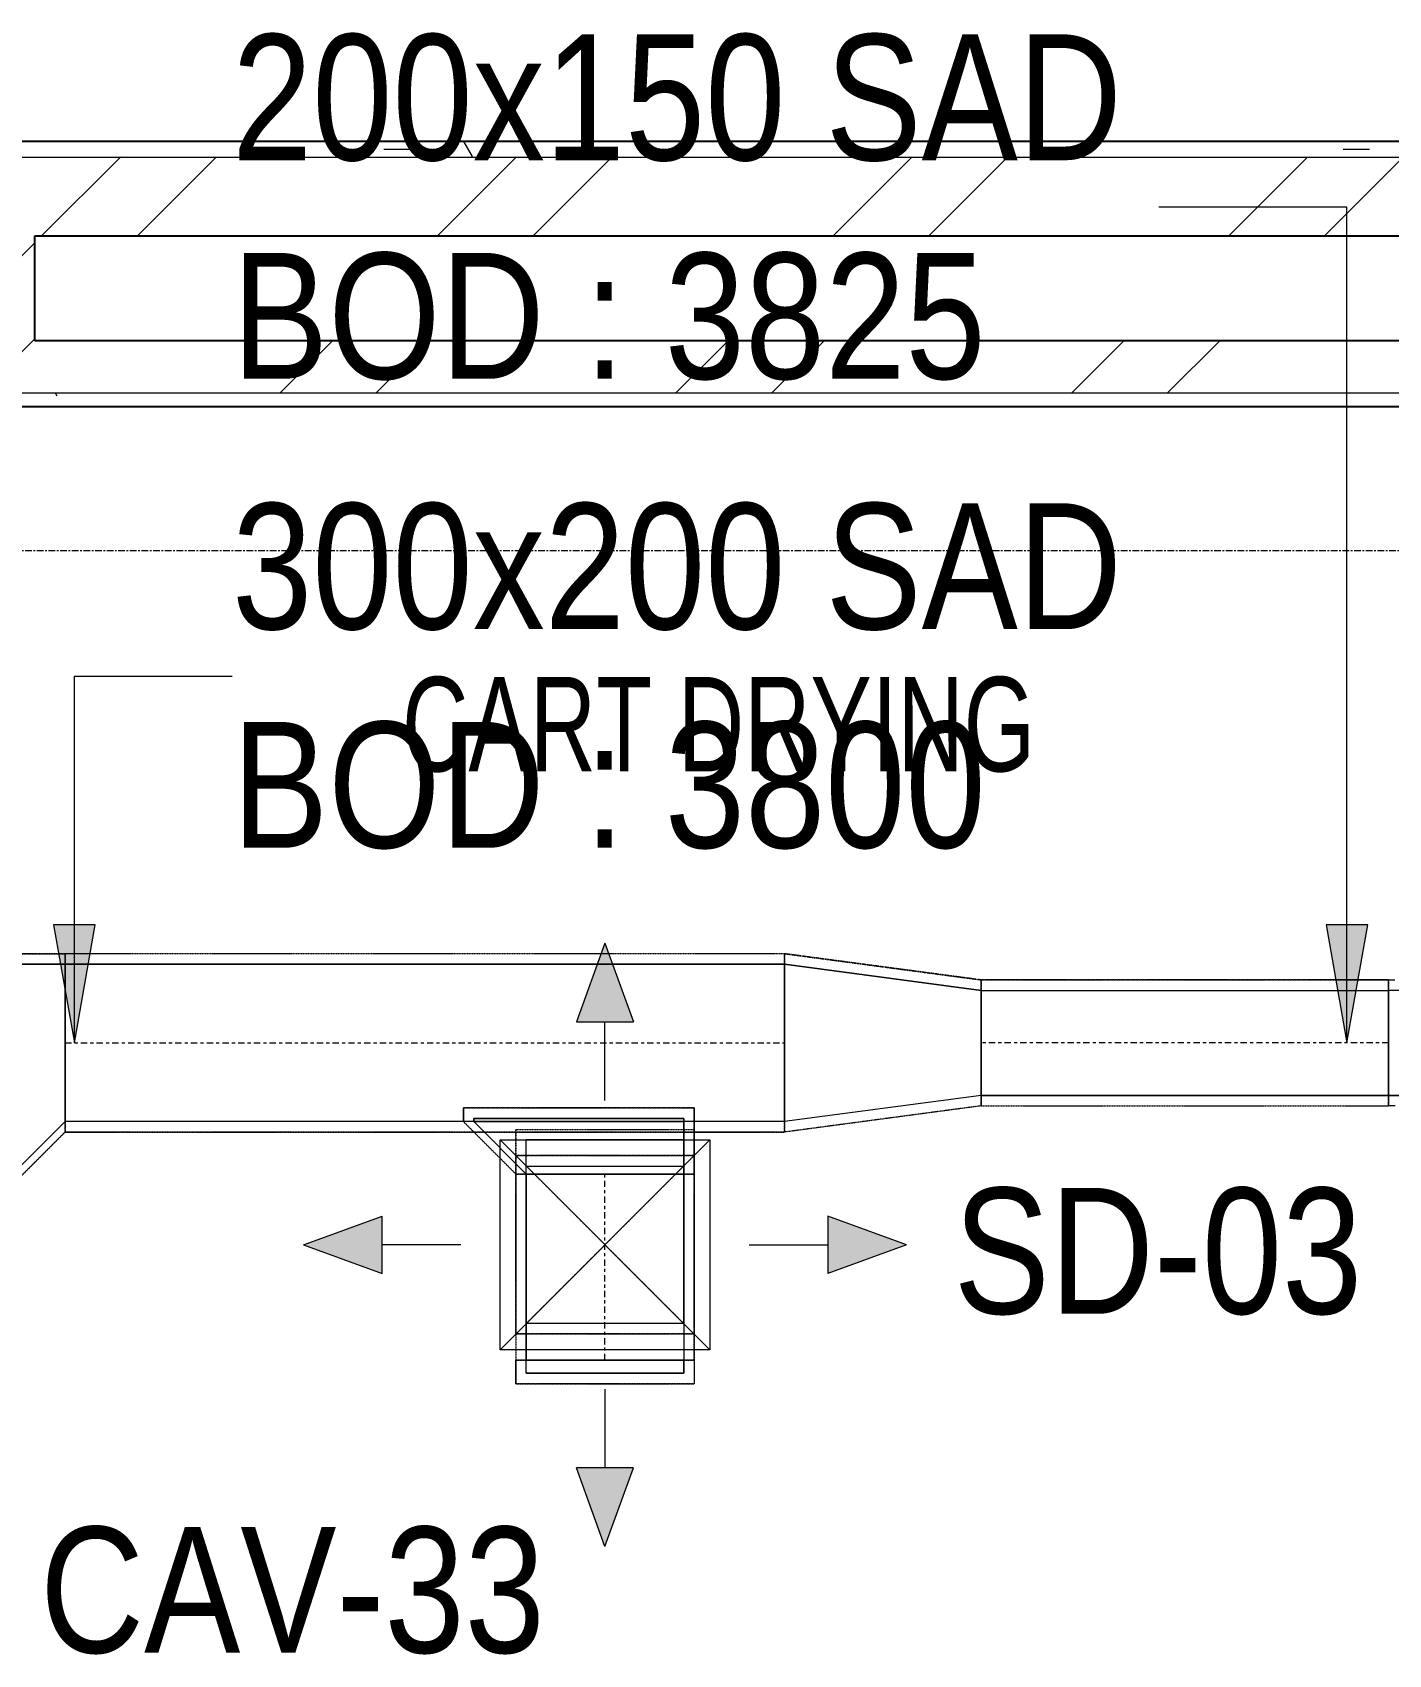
# Model space of a CAD drawing. Header units: inches. Extents: x -83664 to 20107, y -47222 to 19398.
# Drawn here: x -12252 to -9666, y -2869 to 223 of the extents above; entities that cross this region are included whole.
import ezdxf

# ---------------------------------------------------------------- set-up
doc = ezdxf.new("R2010")
doc.units = ezdxf.units.IN
doc.header["$MEASUREMENT"] = 0
for name, pattern in [('Center', [29.999999, 12, -6, 6, -6]), ('Grid Line', [22.225, 12.7, -3.175, 3.175, -3.175]), ('Hidden 0_50', [1.0584, 0.5292, -0.5292]), ('Hidden 1_5', [2.2, 1.5, -0.7])]:
    doc.linetypes.add(name, pattern=pattern)
for name, color, linetype, lineweight in [('A-DETL-GENF', 7, 'Continuous', 9), ('A-WALL', 7, 'Continuous', 9), ('A-WALL-PATT', 7, 'Continuous', 25), ('G-ANNO-TEXT', 7, 'Continuous', 9), ('M-HVAC-CDFF', 7, 'Continuous', 9), ('M-HVAC-DUCT-ANNO', 7, 'Continuous', 9), ('M-HVAC-DUCT-CNTR', 7, 'Center', 9), ('M-HVAC-DUCT-IDEN', 7, 'Continuous', 18), ('ROOM TAG', 7, 'Continuous', 9), ('S-GRID', 7, 'Continuous', 9)]:
    doc.layers.add(name, color=color, linetype=linetype, lineweight=lineweight)
doc.layers.add('FF ROOM TAG_dwg', color=7, linetype='Continuous', lineweight=9, true_color=0x767676)
doc.layers.add('M-HVAC-DUCT', color=7, linetype='Continuous', lineweight=9, true_color=0xffe97f)
doc.styles.add('Arial Narrow_20', font='ARIALN.TTF', dxfattribs={"width": 0.85, "height": 4572})
doc.styles.add('Arial Narrow_21', font='ARIALN.TTF', dxfattribs={"height": 240})
pattern_1 = [(0, (0, 0), (1219.2, 304.8), [50.292, -864.108, 50.292, -864.108, -4876.8]), (0, (0, 0), (1219.2, 304.8), [-1828.8, 50.292, -1778.508, 50.292, -864.108, -2133.6]), (0, (0, 0), (1219.2, 304.8), [-4572, 50.292, -559.308, 50.292, -1473.708]), (120, (457.2, 152.4), (-873.56454, 903.45817), [50.292, -864.108, 50.292, -864.108, -4876.8]), (120, (457.2, 152.4), (-873.56454, 903.45817), [-1828.8, 50.292, -1778.508, 50.292, -864.108, -2133.6]), (120, (457.2, 152.4), (-873.56454, 903.45817), [-4572, 50.292, -559.308, 50.292, -1473.708]), (240, (609.6, 762), (-345.63546, -1208.25817), [50.292, -864.108, 50.292, -864.108, -4876.8]), (240, (609.6, 762), (-345.63546, -1208.25817), [-1828.8, 50.292, -1778.508, 50.292, -864.108, -2133.6]), (240, (609.6, 762), (-345.63546, -1208.25817), [-4572, 50.292, -559.308, 50.292, -1473.708])]
pattern_2 = [(45, (0, 0), (-377.1708, 377.1708), []), (45, (0, 571.5), (-377.1708, 377.1708), [])]

# ---------------------------------------------------------------- blocks, each defined once
blk = doc.blocks.new('M_Rec Tap - Beveled - Standard-8199963-FIRST FLOOR AC CONDITIONING LAYOUT - PART A')
at = {"layer": 'M-HVAC-DUCT', "color": 30, "true_color": 0xff7f00}
for p, q in [((0, 250), (-6.096, 250)), ((-6.096, -150), (-6.096, 250)), ((-6.096, 250), (-6.096, -150)), ((-6.096, 250), (0, 250)), ((100, 150), (0, 250)), ((100, 150), (0, 250)), ((100, 150), (100, -150)), ((100, -150), (100, 150)), ((-6.096, -150), (100, -150)), ((100, -150), (-6.096, -150))]:
    blk.add_line(p, q, dxfattribs=at)
blk = doc.blocks.new('M_Rec Endcap - Standard-7316770-FIRST FLOOR AC CONDITIONING LAYOUT - PART A')
at = {"layer": 'M-HVAC-DUCT', "color": 30, "true_color": 0xff7f00}
for p, q in [((0, 150), (0, -150)), ((0, -150), (0, 150)), ((0, 150), (25, 150)), ((25, 150), (0, 150)), ((25, 150), (25, -150)), ((25, -150), (25, 150)), ((25, -150), (0, -150)), ((25, -150), (0, -150))]:
    blk.add_line(p, q, dxfattribs=at)
blk = doc.blocks.new('GCE-AT-Supply Air Rectangular Diffuser - 300x300-6788639-FIRST FLOOR AC CONDITIONING LAYOUT - PART A')
at = {"layer": 'A-DETL-GENF', "true_color": 0xff7f00}
for points in [[(54.6, 425), (0, 575), (-54.6, 425)], [(-425, -54.6), (-425, 54.6), (-575, 0)], [(425, -54.6), (575, 0), (425, 54.6)], [(0, -575), (54.6, -425), (-54.6, -425)]]:
    blk.add_hatch(color=30, dxfattribs=at).paths.add_polyline_path(points)
at = {"layer": 'A-DETL-GENF', "color": 30, "true_color": 0xff7f00}
for p, q in [((0, 575), (-54.6, 425)), ((0, 575), (54.6, 425)), ((-54.6, 425), (54.6, 425)), ((0, 275), (0, 425)), ((-200, -200), (200, 200)), ((-200, 200), (200, -200)), ((-200, -200), (-200, 200)), ((-200, 200), (200, 200)), ((200, 200), (200, -200)), ((-575, 0), (-425, 54.6)), ((-425, -54.6), (-425, 54.6)), ((425, 54.6), (425, -54.6)), ((575, 0), (425, 54.6)), ((-575, 0), (-425, -54.6)), ((275, 0), (425, 0)), ((-275, 0), (-425, 0)), ((575, 0), (425, -54.6)), ((200, -200), (-200, -200)), ((0, -275), (0, -425)), ((54.6, -425), (-54.6, -425)), ((0, -575), (-54.6, -425)), ((0, -575), (54.6, -425))]:
    blk.add_line(p, q, dxfattribs=at)
blk = doc.blocks.new('M_Rec Tap - Beveled - Standard-8296264-FIRST FLOOR AC CONDITIONING LAYOUT - PART A')
at = {"layer": 'M-HVAC-DUCT', "color": 30, "true_color": 0xff7f00}
for p, q in [((135733, 96429.5), (135733, 96479.5)), ((135733, 96479.5), (136033, 96479.5)), ((136033, 96479.5), (135733, 96479.5)), ((135733, 96129.5), (135733, 96479.5)), ((136033, 96429.5), (136033, 96479.5)), ((136033, 96479.5), (136033, 96129.5)), ((135733, 96429.5), (136033, 96429.5)), ((135733, 96129.5), (135733, 96429.5)), ((136033, 96429.5), (136033, 96129.5)), ((136033, 96129.5), (135733, 96129.5)), ((136033, 96129.5), (135733, 96129.5))]:
    blk.add_line(p, q, dxfattribs=at)
blk = doc.blocks.new('M_Rec Elbow - Radius - 0_75W-V198-FIRST FLOOR AC CONDITIONING LAYOUT - PART A')
at = {"layer": 'M-HVAC-DUCT', "color": 30, "true_color": 0xff7f00}
for p, q in [((141790.5, 96569.4), (141790.5, 96769.4)), ((141790.5, 96769.4), (141790.5, 96569.4)), ((141817, 96769.4), (141790.5, 96769.4)), ((141923, 96769.4), (141790.5, 96769.4)), ((141817, 96569.4), (141817, 96769.4)), ((141817, 96769.4), (141923, 96769.4)), ((141923, 96769.4), (141923, 96569.4)), ((141790.5, 96569.4), (141817, 96569.4)), ((141923, 96569.4), (141790.5, 96569.4)), ((141923, 96569.4), (141817, 96569.4))]:
    blk.add_line(p, q, dxfattribs=at)
blk = doc.blocks.new('M_Rec Transition - Length - Standard-8296265-FIRST FLOOR AC CONDITIONING LAYOUT - PART A')
at = {"layer": 'M-HVAC-DUCT', "color": 30, "true_color": 0xff7f00}
for p, q in [((0, 100), (375, 150)), ((0, 100), (375, 150)), ((375, -150), (375, 150)), ((375, 150), (375, -150)), ((0, 100), (0, -100)), ((0, -100), (0, 100)), ((0, -100), (375, -150)), ((375, -150), (0, -100))]:
    blk.add_line(p, q, dxfattribs=at)
blk = doc.blocks.new('TEMW-SMBZ-HO-BM-HVAC-00002_rvt-1-FIRST FLOOR AC CONDITIONING LAYOUT - PART A')
at = {"layer": 'M-HVAC-DUCT', "color": 30, "linetype": 'Hidden 0_50', "true_color": 0xff7f00}
for p, q in [((139141.3, 96839.4), (139267.4, 96839.4)), ((139267.4, 96839.4), (139141.3, 96839.4)), ((139267.4, 96499.4), (139267.4, 96839.4)), ((139267.4, 96839.4), (139267.4, 96499.4)), ((140639, 96839.4), (139267.4, 96839.4)), ((140639, 96839.4), (139267.4, 96839.4)), ((139267.4, 96839.4), (139267.4, 96499.4)), ((139267.4, 96499.4), (139267.4, 96839.4)), ((140639, 96499.4), (140639, 96839.4)), ((140639, 96839.4), (140639, 96499.4)), ((141014, 96789.4), (140639, 96839.4)), ((140639, 96839.4), (141014, 96789.4)), ((140639, 96839.4), (140639, 96499.4)), ((140639, 96499.4), (140639, 96839.4)), ((141014, 96789.4), (141014, 96549.4)), ((141014, 96549.4), (141014, 96789.4)), ((141790.5, 96789.4), (141014, 96789.4)), ((141014, 96789.4), (141790.5, 96789.4)), ((141014, 96549.4), (141014, 96789.4)), ((141014, 96789.4), (141014, 96549.4)), ((141790.5, 96789.4), (141790.5, 96549.4)), ((141790.5, 96549.4), (141790.5, 96789.4)), ((141790.5, 96789.4), (141802.8, 96789.4)), ((141790.5, 96549.4), (141790.5, 96789.4)), ((140026.7, 96519.4), (140026.7, 96545.5)), ((140026.7, 96545.5), (140466.7, 96545.5)), ((140466.7, 96545.5), (140026.7, 96545.5)), ((140026.7, 96545.5), (140026.7, 96519.4)), ((140466.7, 96545.5), (140466.7, 96419.4)), ((140466.7, 96419.4), (140466.7, 96545.5)), ((141014, 96549.4), (140639, 96499.4)), ((141014, 96549.4), (140639, 96499.4)), ((141014, 96549.4), (141790.5, 96549.4)), ((141014, 96549.4), (141790.5, 96549.4)), ((141802.8, 96549.4), (141790.5, 96549.4)), ((140126.7, 96419.4), (140026.7, 96519.4)), ((140026.7, 96519.4), (140126.7, 96419.4)), ((139267.4, 96499.4), (139167.4, 96399.4)), ((139167.4, 96399.4), (139267.4, 96499.4)), ((139267.4, 96499.4), (140639, 96499.4)), ((140639, 96499.4), (139267.4, 96499.4)), ((140126.7, 96114.5), (140126.7, 96504.5)), ((140126.7, 96504.5), (140126.7, 96454.5)), ((140126.7, 96504.5), (140466.7, 96504.5)), ((140126.7, 96504.5), (140466.7, 96504.5)), ((140466.7, 96454.5), (140466.7, 96504.5)), ((140466.7, 96504.5), (140466.7, 96114.5)), ((140126.7, 96454.5), (140466.7, 96454.5)), ((140126.7, 96114.5), (140126.7, 96454.5)), ((140126.7, 96454.5), (140126.7, 96114.5)), ((140466.7, 96454.5), (140126.7, 96454.5)), ((140126.7, 96454.5), (140126.7, 96114.5)), ((140126.7, 96454.5), (140466.7, 96454.5)), ((140466.7, 96454.5), (140466.7, 96114.5)), ((140466.7, 96114.5), (140466.7, 96454.5)), ((140466.7, 96114.5), (140466.7, 96454.5)), ((140466.7, 96419.4), (140126.7, 96419.4)), ((140126.7, 96419.4), (140466.7, 96419.4)), ((140126.7, 96419.4), (140126.7, 96064.7)), ((140126.7, 96419.4), (140126.7, 96064.7)), ((140466.7, 96419.4), (140126.7, 96419.4)), ((140126.7, 96419.4), (140466.7, 96419.4)), ((140466.7, 96064.7), (140466.7, 96419.4)), ((140466.7, 96419.4), (140466.7, 96064.7)), ((140466.7, 96114.5), (140126.7, 96114.5)), ((140126.7, 96114.5), (140466.7, 96114.5)), ((140466.7, 96114.5), (140126.7, 96114.5)), ((140126.7, 96114.5), (140466.7, 96114.5)), ((140466.7, 96064.7), (140126.7, 96064.7)), ((140126.7, 96064.7), (140466.7, 96064.7)), ((140126.7, 96064.7), (140466.7, 96064.7)), ((140466.7, 96064.7), (140126.7, 96064.7)), ((140126.7, 96019.7), (140126.7, 96064.7)), ((140126.7, 96064.7), (140126.7, 96019.7)), ((140466.7, 96064.7), (140466.7, 96019.7)), ((140466.7, 96064.7), (140466.7, 96019.7)), ((140126.7, 96019.7), (140466.7, 96019.7)), ((140466.7, 96019.7), (140126.7, 96019.7))]:
    blk.add_line(p, q, dxfattribs=at)
at = {"layer": 'M-HVAC-DUCT', "color": 30, "true_color": 0xff7f00}
for p, q in [((139267.4, 96819.4), (139267.4, 96519.4)), ((139267.4, 96519.4), (139267.4, 96819.4)), ((139267.4, 96819.4), (140639, 96819.4)), ((140639, 96819.4), (139267.4, 96819.4)), ((140639, 96819.4), (140639, 96519.4)), ((140639, 96519.4), (140639, 96819.4)), ((141014, 96569.4), (141014, 96769.4)), ((141014, 96769.4), (141014, 96569.4)), ((141014, 96769.4), (141790.5, 96769.4)), ((141014, 96769.4), (141790.5, 96769.4)), ((141790.5, 96569.4), (141790.5, 96769.4)), ((141790.5, 96769.4), (141790.5, 96569.4)), ((141790.5, 96569.4), (141014, 96569.4)), ((141014, 96569.4), (141790.5, 96569.4)), ((140639, 96519.4), (139267.4, 96519.4)), ((140639, 96519.4), (139267.4, 96519.4)), ((140446.7, 96525.5), (140046.7, 96525.5)), ((140046.7, 96525.5), (140446.7, 96525.5)), ((140046.7, 96525.5), (140046.7, 96519.4)), ((140046.7, 96519.4), (140046.7, 96525.5)), ((140046.7, 96519.4), (140446.7, 96519.4)), ((140446.7, 96519.4), (140046.7, 96519.4)), ((140446.7, 96519.4), (140446.7, 96525.5)), ((140446.7, 96525.5), (140446.7, 96519.4)), ((140146.7, 96419.4), (140446.7, 96419.4)), ((140446.7, 96419.4), (140146.7, 96419.4)), ((140146.7, 96064.7), (140146.7, 96419.4)), ((140146.7, 96419.4), (140146.7, 96064.7)), ((140146.7, 96134.5), (140146.7, 96419.4)), ((140146.7, 96419.4), (140446.7, 96419.4)), ((140146.7, 96134.5), (140146.7, 96419.4)), ((140446.7, 96419.4), (140146.7, 96419.4)), ((140446.7, 96419.4), (140446.7, 96064.7)), ((140446.7, 96419.4), (140446.7, 96064.7)), ((140446.7, 96134.5), (140446.7, 96419.4)), ((140446.7, 96419.4), (140446.7, 96134.5)), ((140446.7, 96134.5), (140146.7, 96134.5)), ((140446.7, 96134.5), (140146.7, 96134.5)), ((140146.7, 96064.7), (140446.7, 96064.7)), ((140446.7, 96064.7), (140146.7, 96064.7))]:
    blk.add_line(p, q, dxfattribs=at)
at = {"layer": 'M-HVAC-DUCT-ANNO', "color": 30, "linetype": 'Hidden 1_5', "true_color": 0xff7f00}
for p, q in [((140146.7, 96134.5), (140146.7, 96434.5)), ((140146.7, 96434.5), (140446.7, 96434.5)), ((140146.7, 96434.5), (140446.7, 96134.5)), ((140446.7, 96434.5), (140146.7, 96134.5)), ((140446.7, 96434.5), (140446.7, 96134.5)), ((140446.7, 96134.5), (140146.7, 96134.5))]:
    blk.add_line(p, q, dxfattribs=at)
at = {"layer": 'M-HVAC-DUCT-CNTR', "color": 30, "true_color": 0xff7f00}
for p, q in [((139267.4, 96669.4), (140639, 96669.4)), ((141790.5, 96669.4), (141014, 96669.4)), ((140296.7, 96064.7), (140296.7, 96419.4))]:
    blk.add_line(p, q, dxfattribs=at)
at = {"layer": 'M-HVAC-CDFF', "color": 6, "linetype": 'Hidden 0_50', "lineweight": 9, "true_color": 0xff00ff}
blk.add_blockref('GCE-AT-Supply Air Rectangular Diffuser - 300x300-6788639-FIRST FLOOR AC CONDITIONING LAYOUT - PART A', (140296.7, 96284.5), dxfattribs=at)
at = {"layer": 'M-HVAC-DUCT', "color": 6, "linetype": 'Hidden 0_50', "lineweight": 9, "true_color": 0xff00ff, "extrusion": (0, 0, -1)}
for p, rotation in [((-139167.4, 96669.4), 180), ((-140296.7, 96519.4), 270)]:
    blk.add_blockref('M_Rec Tap - Beveled - Standard-8199963-FIRST FLOOR AC CONDITIONING LAYOUT - PART A', p, dxfattribs=dict(at, rotation=rotation))
at = {"layer": 'M-HVAC-DUCT', "color": 6, "linetype": 'Hidden 0_50', "lineweight": 9, "true_color": 0xff00ff}
for name, p, rotation in [('M_Rec Transition - Length - Standard-8296265-FIRST FLOOR AC CONDITIONING LAYOUT - PART A', (141014, 96669.4), 180), ('M_Rec Endcap - Standard-7316770-FIRST FLOOR AC CONDITIONING LAYOUT - PART A', (140296.7, 96064.7), 270)]:
    blk.add_blockref(name, p, dxfattribs=dict(at, rotation=rotation))
for name, p in [('M_Rec Elbow - Radius - 0_75W-V198-FIRST FLOOR AC CONDITIONING LAYOUT - PART A', (0, 0)), ('M_Rec Tap - Beveled - Standard-8296264-FIRST FLOOR AC CONDITIONING LAYOUT - PART A', (4413.7, 5))]:
    blk.add_blockref(name, p, dxfattribs=at)
blk = doc.blocks.new('TEMW-SMBZ-HO-BM-HVAC-00002_rvt-2-FIRST FLOOR AC CONDITIONING LAYOUT - PART A')
at = {"layer": 'M-HVAC-DUCT', "color": 30, "linetype": 'Hidden 0_50', "true_color": 0xff7f00}
for p, q in [((139141.3, 96839.4), (139267.4, 96839.4)), ((139267.4, 96839.4), (139141.3, 96839.4)), ((139267.4, 96499.4), (139267.4, 96839.4)), ((139267.4, 96839.4), (139267.4, 96499.4)), ((140639, 96839.4), (139267.4, 96839.4)), ((140639, 96839.4), (139267.4, 96839.4)), ((139267.4, 96839.4), (139267.4, 96499.4)), ((139267.4, 96499.4), (139267.4, 96839.4)), ((140639, 96499.4), (140639, 96839.4)), ((140639, 96839.4), (140639, 96499.4)), ((141014, 96789.4), (140639, 96839.4)), ((140639, 96839.4), (141014, 96789.4)), ((140639, 96839.4), (140639, 96499.4)), ((140639, 96499.4), (140639, 96839.4)), ((141014, 96789.4), (141014, 96549.4)), ((141014, 96549.4), (141014, 96789.4)), ((141790.5, 96789.4), (141014, 96789.4)), ((141014, 96789.4), (141790.5, 96789.4)), ((141014, 96549.4), (141014, 96789.4)), ((141014, 96789.4), (141014, 96549.4)), ((141790.5, 96789.4), (141790.5, 96549.4)), ((141790.5, 96549.4), (141790.5, 96789.4)), ((141790.5, 96789.4), (141802.8, 96789.4)), ((141790.5, 96549.4), (141790.5, 96789.4)), ((140026.7, 96519.4), (140026.7, 96545.5)), ((140026.7, 96545.5), (140466.7, 96545.5)), ((140466.7, 96545.5), (140026.7, 96545.5)), ((140026.7, 96545.5), (140026.7, 96519.4)), ((140466.7, 96545.5), (140466.7, 96419.4)), ((140466.7, 96419.4), (140466.7, 96545.5)), ((141014, 96549.4), (140639, 96499.4)), ((141014, 96549.4), (140639, 96499.4)), ((141014, 96549.4), (141790.5, 96549.4)), ((141014, 96549.4), (141790.5, 96549.4)), ((141802.8, 96549.4), (141790.5, 96549.4)), ((140126.7, 96419.4), (140026.7, 96519.4)), ((140026.7, 96519.4), (140126.7, 96419.4)), ((139267.4, 96499.4), (139167.4, 96399.4)), ((139167.4, 96399.4), (139267.4, 96499.4)), ((139267.4, 96499.4), (140639, 96499.4)), ((140639, 96499.4), (139267.4, 96499.4)), ((140126.7, 96114.5), (140126.7, 96504.5)), ((140126.7, 96504.5), (140126.7, 96454.5)), ((140126.7, 96504.5), (140466.7, 96504.5)), ((140126.7, 96504.5), (140466.7, 96504.5)), ((140466.7, 96454.5), (140466.7, 96504.5)), ((140466.7, 96504.5), (140466.7, 96114.5)), ((140126.7, 96454.5), (140466.7, 96454.5)), ((140126.7, 96114.5), (140126.7, 96454.5)), ((140126.7, 96454.5), (140126.7, 96114.5)), ((140466.7, 96454.5), (140126.7, 96454.5)), ((140126.7, 96454.5), (140126.7, 96114.5)), ((140126.7, 96454.5), (140466.7, 96454.5)), ((140466.7, 96454.5), (140466.7, 96114.5)), ((140466.7, 96114.5), (140466.7, 96454.5)), ((140466.7, 96114.5), (140466.7, 96454.5)), ((140466.7, 96419.4), (140126.7, 96419.4)), ((140126.7, 96419.4), (140466.7, 96419.4)), ((140126.7, 96419.4), (140126.7, 96064.7)), ((140126.7, 96419.4), (140126.7, 96064.7)), ((140466.7, 96419.4), (140126.7, 96419.4)), ((140126.7, 96419.4), (140466.7, 96419.4)), ((140466.7, 96064.7), (140466.7, 96419.4)), ((140466.7, 96419.4), (140466.7, 96064.7)), ((140466.7, 96114.5), (140126.7, 96114.5)), ((140126.7, 96114.5), (140466.7, 96114.5)), ((140466.7, 96114.5), (140126.7, 96114.5)), ((140126.7, 96114.5), (140466.7, 96114.5)), ((140466.7, 96064.7), (140126.7, 96064.7)), ((140126.7, 96064.7), (140466.7, 96064.7)), ((140126.7, 96064.7), (140466.7, 96064.7)), ((140466.7, 96064.7), (140126.7, 96064.7)), ((140126.7, 96019.7), (140126.7, 96064.7)), ((140126.7, 96064.7), (140126.7, 96019.7)), ((140466.7, 96064.7), (140466.7, 96019.7)), ((140466.7, 96064.7), (140466.7, 96019.7)), ((140126.7, 96019.7), (140466.7, 96019.7)), ((140466.7, 96019.7), (140126.7, 96019.7))]:
    blk.add_line(p, q, dxfattribs=at)
at = {"layer": 'M-HVAC-DUCT', "color": 30, "true_color": 0xff7f00}
for p, q in [((139267.4, 96819.4), (139267.4, 96519.4)), ((139267.4, 96519.4), (139267.4, 96819.4)), ((139267.4, 96819.4), (140639, 96819.4)), ((140639, 96819.4), (139267.4, 96819.4)), ((140639, 96819.4), (140639, 96519.4)), ((140639, 96519.4), (140639, 96819.4)), ((141014, 96569.4), (141014, 96769.4)), ((141014, 96769.4), (141014, 96569.4)), ((141014, 96769.4), (141790.5, 96769.4)), ((141014, 96769.4), (141790.5, 96769.4)), ((141790.5, 96569.4), (141790.5, 96769.4)), ((141790.5, 96769.4), (141790.5, 96569.4)), ((141790.5, 96569.4), (141014, 96569.4)), ((141014, 96569.4), (141790.5, 96569.4)), ((140639, 96519.4), (139267.4, 96519.4)), ((140639, 96519.4), (139267.4, 96519.4)), ((140446.7, 96525.5), (140046.7, 96525.5)), ((140046.7, 96525.5), (140446.7, 96525.5)), ((140046.7, 96525.5), (140046.7, 96519.4)), ((140046.7, 96519.4), (140046.7, 96525.5)), ((140046.7, 96519.4), (140446.7, 96519.4)), ((140446.7, 96519.4), (140046.7, 96519.4)), ((140446.7, 96519.4), (140446.7, 96525.5)), ((140446.7, 96525.5), (140446.7, 96519.4)), ((140146.7, 96419.4), (140446.7, 96419.4)), ((140446.7, 96419.4), (140146.7, 96419.4)), ((140146.7, 96064.7), (140146.7, 96419.4)), ((140146.7, 96419.4), (140146.7, 96064.7)), ((140146.7, 96134.5), (140146.7, 96419.4)), ((140146.7, 96419.4), (140446.7, 96419.4)), ((140146.7, 96134.5), (140146.7, 96419.4)), ((140446.7, 96419.4), (140146.7, 96419.4)), ((140446.7, 96419.4), (140446.7, 96064.7)), ((140446.7, 96419.4), (140446.7, 96064.7)), ((140446.7, 96134.5), (140446.7, 96419.4)), ((140446.7, 96419.4), (140446.7, 96134.5)), ((140446.7, 96134.5), (140146.7, 96134.5)), ((140446.7, 96134.5), (140146.7, 96134.5)), ((140146.7, 96064.7), (140446.7, 96064.7)), ((140446.7, 96064.7), (140146.7, 96064.7))]:
    blk.add_line(p, q, dxfattribs=at)
at = {"layer": 'M-HVAC-DUCT-ANNO', "color": 30, "linetype": 'Hidden 1_5', "true_color": 0xff7f00}
for p, q in [((140146.7, 96134.5), (140146.7, 96434.5)), ((140146.7, 96434.5), (140446.7, 96434.5)), ((140146.7, 96434.5), (140446.7, 96134.5)), ((140446.7, 96434.5), (140146.7, 96134.5)), ((140446.7, 96434.5), (140446.7, 96134.5)), ((140446.7, 96134.5), (140146.7, 96134.5))]:
    blk.add_line(p, q, dxfattribs=at)
at = {"layer": 'M-HVAC-DUCT-CNTR', "color": 30, "true_color": 0xff7f00}
for p, q in [((139267.4, 96669.4), (140639, 96669.4)), ((141790.5, 96669.4), (141014, 96669.4)), ((140296.7, 96064.7), (140296.7, 96419.4))]:
    blk.add_line(p, q, dxfattribs=at)
at = {"layer": 'M-HVAC-CDFF', "color": 6, "linetype": 'Hidden 0_50', "lineweight": 9, "true_color": 0xff00ff}
blk.add_blockref('GCE-AT-Supply Air Rectangular Diffuser - 300x300-6788639-FIRST FLOOR AC CONDITIONING LAYOUT - PART A', (140296.7, 96284.5), dxfattribs=at)
at = {"layer": 'M-HVAC-DUCT', "color": 6, "linetype": 'Hidden 0_50', "lineweight": 9, "true_color": 0xff00ff, "extrusion": (0, 0, -1)}
for p, rotation in [((-139167.4, 96669.4), 180), ((-140296.7, 96519.4), 270)]:
    blk.add_blockref('M_Rec Tap - Beveled - Standard-8199963-FIRST FLOOR AC CONDITIONING LAYOUT - PART A', p, dxfattribs=dict(at, rotation=rotation))
at = {"layer": 'M-HVAC-DUCT', "color": 6, "linetype": 'Hidden 0_50', "lineweight": 9, "true_color": 0xff00ff}
for name, p, rotation in [('M_Rec Transition - Length - Standard-8296265-FIRST FLOOR AC CONDITIONING LAYOUT - PART A', (141014, 96669.4), 180), ('M_Rec Endcap - Standard-7316770-FIRST FLOOR AC CONDITIONING LAYOUT - PART A', (140296.7, 96064.7), 270)]:
    blk.add_blockref(name, p, dxfattribs=dict(at, rotation=rotation))
for name, p in [('M_Rec Elbow - Radius - 0_75W-V198-FIRST FLOOR AC CONDITIONING LAYOUT - PART A', (0, 0)), ('M_Rec Tap - Beveled - Standard-8296264-FIRST FLOOR AC CONDITIONING LAYOUT - PART A', (4413.7, 5))]:
    blk.add_blockref(name, p, dxfattribs=at)
blk = doc.blocks.new('SMBZ_Hospital Arch Model_2026_01_29_rvt-1-FIRST FLOOR AC CONDITIONING LAYOUT - PART A')
at = {"layer": 'A-WALL-PATT', "lineweight": 9, "true_color": 0xbbbbbb}
h = blk.add_hatch(dxfattribs=at)
h.set_pattern_fill('FP_13', color=9, style=0, pattern_type=2)
h.set_pattern_definition(pattern_1)
h.paths.add_polyline_path([(139059.4, 98357.7), (144090.6, 98357.7), (144090.6, 98387.7), (139059.4, 98387.7)])
h = blk.add_hatch(dxfattribs=at)
h.set_pattern_fill('FP_12', color=9, style=0, pattern_type=2)
h.set_pattern_definition(pattern_2)
h.paths.add_polyline_path([(139209.4, 97907.7), (139209.4, 98357.7), (139059.4, 98357.7), (139059.4, 97907.7)])
h = blk.add_hatch(dxfattribs=at)
h.set_pattern_fill('FP_12', color=9, style=0, pattern_type=2)
h.set_pattern_definition(pattern_2)
h.paths.add_polyline_path([(142408.3, 98207.7), (143940.6, 98207.7), (143940.6, 98357.7), (139209.4, 98357.7), (139209.4, 98207.7), (139243.8, 98207.7)])
h = blk.add_hatch(dxfattribs=at)
h.set_pattern_fill('FP_12', color=9, style=0, pattern_type=2)
h.set_pattern_definition(pattern_2)
h.paths.add_polyline_path([(142066.9, 97907.7), (142066.9, 98007.7), (139209.4, 98007.7), (139209.4, 97907.7), (139243.8, 97907.7)])
h = blk.add_hatch(dxfattribs=at)
h.set_pattern_fill('FP_13', color=9, style=0, pattern_type=2)
h.set_pattern_definition(pattern_1)
h.paths.add_polyline_path([(142059.4, 97882.7), (142066.9, 97882.7), (142066.9, 97907.7), (139059.4, 97907.7), (139059.4, 97882.7), (139243.8, 97882.7)])
at = {"layer": 'A-WALL', "color": 9, "true_color": 0xbbbbbb}
for p, q in [((139034.4, 98387.7), (139209.4, 98387.7)), ((143940.6, 98387.7), (139209.4, 98387.7)), ((139059.4, 98357.7), (139209.4, 98357.7)), ((139209.4, 98357.7), (143940.6, 98357.7)), ((139209.4, 98207.7), (143940.6, 98207.7)), ((139209.4, 98007.7), (139209.4, 98207.7)), ((142059.4, 98007.7), (139209.4, 98007.7)), ((139209.4, 97907.7), (139059.4, 97907.7)), ((142066.9, 97907.7), (139209.4, 97907.7)), ((139209.4, 97882.7), (139034.4, 97882.7)), ((139209.4, 97882.7), (142059.4, 97882.7))]:
    blk.add_line(p, q, dxfattribs=at)
at = {"layer": 'A-WALL', "color": 9, "lineweight": 25, "true_color": 0xbbbbbb}
for p, q in [((139209.4, 98387.7), (139059.4, 98387.7)), ((143940.6, 98387.7), (139209.4, 98387.7)), ((139209.4, 98207.7), (143940.6, 98207.7)), ((139209.4, 98007.7), (139209.4, 98207.7)), ((142059.4, 98007.7), (139209.4, 98007.7)), ((139059.4, 97882.7), (139209.4, 97882.7)), ((139209.4, 97882.7), (142059.4, 97882.7))]:
    blk.add_line(p, q, dxfattribs=at)
blk = doc.blocks.new('FF ROOM TAG_dwg-8877209-FIRST FLOOR AC CONDITIONING LAYOUT - PART A')
at = {"layer": 'ROOM TAG', "insert": (1575994, 2356363), "char_height": 4572, "width": 35958.92, "attachment_point": 2, "line_spacing_factor": 0.974696, "style": 'Arial Narrow_20'}
blk.add_mtext('CART DRYING', dxfattribs=at)

msp = doc.modelspace()

# ---------------------------------------------------------------- hatches: boundary and pattern name
at = {"layer": 'M-HVAC-DUCT-IDEN', "lineweight": 9}
for points in [[(-12171.4, -1702.8), (-12131.8, -1477.8), (-12211.1, -1477.8)], [(-9745.5, -1702.8), (-9705.8, -1477.8), (-9785.2, -1477.8)]]:
    msp.add_hatch(color=256, dxfattribs=at).paths.add_polyline_path(points)

# ---------------------------------------------------------------- linework, layer by layer
for p, q in [((-9745.5, -109.7), (-10103.9, -109.7)), ((-9745.5, -1702.8), (-9745.5, -109.7)), ((-12171.4, -1003.7), (-11870.9, -1003.7)), ((-12171.4, -1702.8), (-12171.4, -1003.7)), ((-12131.8, -1477.8), (-12211.1, -1477.8)), ((-12211.1, -1477.8), (-12171.4, -1702.8)), ((-12171.4, -1702.8), (-12131.8, -1477.8)), ((-9705.8, -1477.8), (-9785.2, -1477.8)), ((-9785.2, -1477.8), (-9745.5, -1702.8)), ((-9745.5, -1702.8), (-9705.8, -1477.8))]:
    msp.add_line(p, q, dxfattribs=at)
at = {"layer": 'S-GRID', "color": 254, "linetype": 'Grid Line', "true_color": 0xdcdcdc}
msp.add_line((20106.7, -764.5), (-81517, -764.5), dxfattribs=at)

# ---------------------------------------------------------------- block references
at = {"lineweight": 5}
for name in ['SMBZ_Hospital Arch Model_2026_01_29_rvt-1-FIRST FLOOR AC CONDITIONING LAYOUT - PART A', 'TEMW-SMBZ-HO-BM-HVAC-00002_rvt-1-FIRST FLOOR AC CONDITIONING LAYOUT - PART A', 'TEMW-SMBZ-HO-BM-HVAC-00002_rvt-2-FIRST FLOOR AC CONDITIONING LAYOUT - PART A']:
    msp.add_blockref(name, (-151456.7, -98372.2), dxfattribs=at)
at = {"layer": 'FF ROOM TAG_dwg', "color": 7, "xscale": 0.03937007874015915, "yscale": 0.03937007874015915, "zscale": 0.03937007874015915}
msp.add_blockref('FF ROOM TAG_dwg-8877209-FIRST FLOOR AC CONDITIONING LAYOUT - PART A', (-72990.3, -93775.4), dxfattribs=at)
msp.add_blockref('FF ROOM TAG_dwg-8877209-FIRST FLOOR AC CONDITIONING LAYOUT - PART A', (-72990.3, -93775.4), dxfattribs=at)
msp.add_blockref('FF ROOM TAG_dwg-8877209-FIRST FLOOR AC CONDITIONING LAYOUT - PART A', (-72990.3, -93775.4), dxfattribs=at)
msp.add_blockref('FF ROOM TAG_dwg-8877209-FIRST FLOOR AC CONDITIONING LAYOUT - PART A', (-72990.3, -93775.4), dxfattribs=at)
msp.add_blockref('FF ROOM TAG_dwg-8877209-FIRST FLOOR AC CONDITIONING LAYOUT - PART A', (-72990.3, -93775.4), dxfattribs=at)

# ---------------------------------------------------------------- texts
at = {"layer": 'G-ANNO-TEXT', "char_height": 240, "attachment_point": 1, "style": 'Arial Narrow_21'}
for s, insert, width in [('SD-03', (-10495.3, -1979.2), 986.076), ('CAV-33', (-12237, -2625.4), 1214.557)]:
    msp.add_mtext(s, dxfattribs=dict(at, insert=insert, width=width))
at = {"layer": 'M-HVAC-DUCT-IDEN', "lineweight": 9, "char_height": 240, "attachment_point": 1, "style": 'Arial Narrow_21'}
for s, insert, width in [('200x150 SAD', (-11870.9, 219.9), 2128.48), ('BOD : 3825', (-11870.9, -196.9), 1803.797), ('300x200 SAD', (-11870.9, -674.1), 2128.48), ('BOD : 3800', (-11870.9, -1090.9), 1803.797)]:
    msp.add_mtext(s, dxfattribs=dict(at, insert=insert, width=width))

doc.saveas('drawing.dxf')
